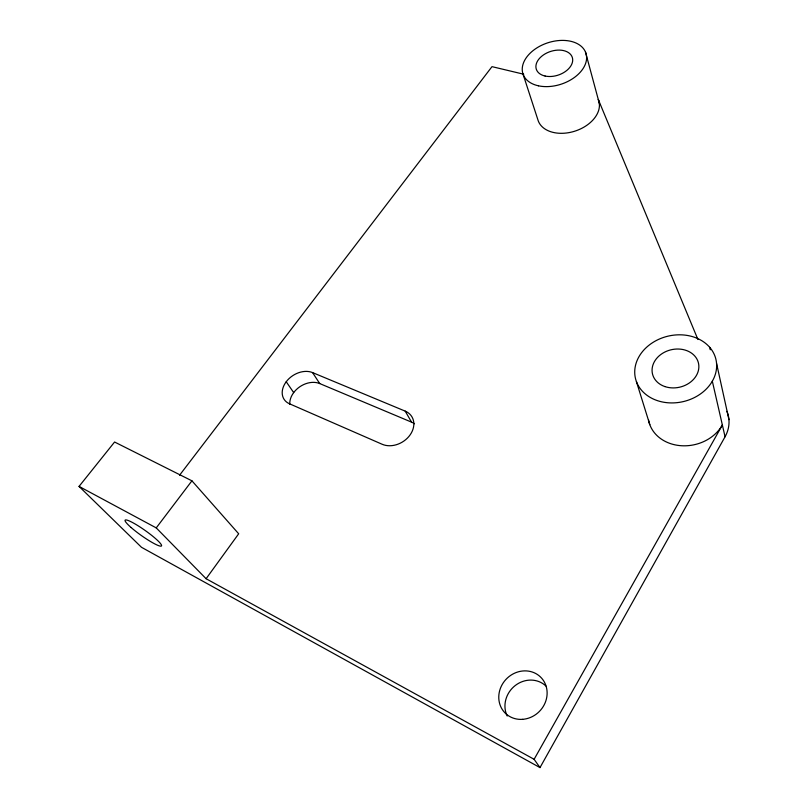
<?xml version="1.0" encoding="UTF-8"?>
<svg xmlns="http://www.w3.org/2000/svg" width="808" height="808" viewBox="0 0 808 808"><rect width="100%" height="100%" fill="white"/><g stroke="black" fill="none" stroke-linecap="round" stroke-linejoin="round"><path stroke-width="1.21" d="M539.996 767.6L534.118 759.298L206.101 578.72L238.683 533.785L191.93 480.821L114.585 442.016L79.053 486.406L141.491 547.299L539.996 767.6L725.059 436.764A38.915 32.684 -12.1 0 0 726.907 411.322M534.118 759.298L722.362 424.998A39.43 32.886 -12.4 0 1 681.144 445.713A39.43 32.886 -12.4 0 1 648.521 419.908M79.053 486.406L156.237 527.897L191.93 480.821M179.548 475.245L491.991 66.65L523.776 74.235M405.182 411.12A21.159 16.655 -31.5 0 1 410.212 434.755A21.159 16.655 -31.5 0 1 382.184 444.279L289.416 403.748A20.321 15.089 -33.2 0 1 286.153 381.841A20.321 15.089 -33.2 0 1 312.555 372.589L405.182 411.12L411.555 422.14A20.907 16.574 -31.7 0 1 414.514 423.786M289.779 404.333A20.079 15.039 -33.4 0 1 299.657 386.87A20.079 15.039 -33.4 0 1 319.726 383.568L411.555 422.14M156.237 527.897L206.101 578.72M286.224 381.74L293.688 392.597M312.555 372.589L319.726 383.568M697.93 339.501L598.274 99.455A31.886 21.685 -18 0 1 576.326 130.664A31.886 21.685 -18 0 1 538.239 120.847L523.119 74.376M636.411 381.578L649.804 424.644M585.467 52.005L599.546 104.151M712.323 381.174L725.059 436.764M709.717 347.339L710.252 349.753M716.565 363.449A41.339 33.593 -13.4 0 1 657.581 400.697A41.339 33.593 -13.4 0 1 652.915 342.461A41.339 33.593 -13.4 0 1 716.565 363.449L728.947 419.645M507.192 716.019A24.896 22.927 -47.3 0 1 515.211 685.548A24.896 22.927 -47.3 0 1 545.855 685.962M538.481 85.82A33.138 21.745 -18.3 0 0 586.618 57.6A33.138 21.745 -18.3 0 0 538.168 47.117A33.138 21.745 -18.3 0 0 538.481 85.82M664.944 386.588A23.624 19.19 -13.4 0 0 698.829 365.519A23.624 19.19 -13.4 0 0 662.621 353.278A23.624 19.19 -13.4 0 0 664.944 386.588M545.087 76.033A18.938 12.423 -18.3 0 0 572.7 60.014A18.938 12.423 -18.3 0 0 545.117 53.873A18.938 12.423 -18.3 0 0 545.087 76.033M131.128 527.533A22.301 3.151 35.3 0 0 161.226 546.117A22.301 3.151 35.3 0 0 137.592 525.463A22.301 3.151 35.3 0 0 131.128 527.533M522.645 719.332A25.25 23.149 -46.1 0 0 544.036 681.477A25.25 23.149 -46.1 0 0 502.162 684.588A25.25 23.149 -46.1 0 0 522.645 719.332"/></g></svg>
